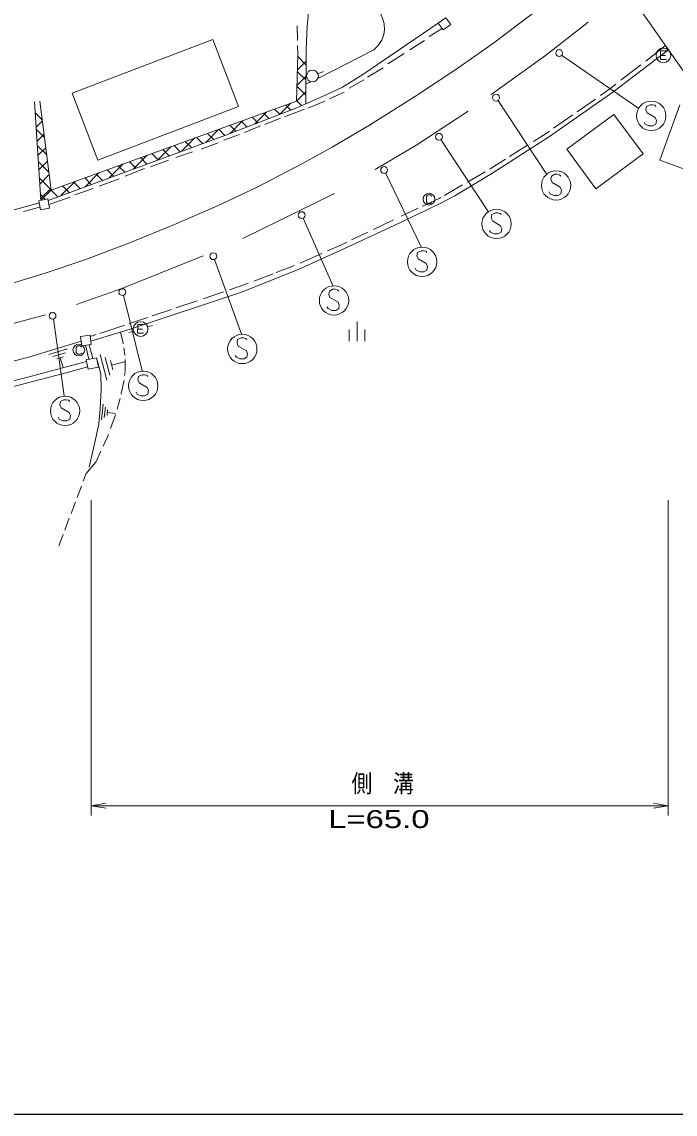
# Model space of a CAD drawing. Units: millimetres, scale not verified. Extents: x 40000 to 680000, y 20000 to 380000.
# Drawn here: x 297593 to 364357, y 205000 to 316650 of the extents above; entities that cross this region are included whole.
import ezdxf
from ezdxf.enums import TextEntityAlignment as Align

# ---------------------------------------------------------------- set-up
doc = ezdxf.new("R2010")
doc.units = ezdxf.units.MM
doc.header["$LTSCALE"] = 1000
doc.linetypes.add('CHAIN', pattern=[18.5, 12, -1.5, 3.5, -1.5])
for name, color, linetype, lineweight in [('M-BMK', 2, 'CHAIN', 13), ('M-BMK-OTRS', 5, 'Continuous', 13), ('M-STR-HTXT', 7, 'Continuous', 13), ('M-STR-STRC', 7, 'Continuous', 13), ('M-TTL-BAND', 7, 'Continuous', 25), ('M-WORK', 1, 'Continuous', 13)]:
    doc.layers.add(name, color=color, linetype=linetype, lineweight=lineweight)
doc.styles.add('ＭＳ Ｐゴシック', font='')
doc.styles.get('ＭＳ Ｐゴシック').set_extended_font_data('MS PGothic')

# ---------------------------------------------------------------- blocks, each defined once
blk = doc.blocks.new('open_arrow')
at = {"color": 0, "linetype": 'Continuous', "lineweight": -2}
blk.add_lwpolyline([(7.5, 1.25), (0, 0), (7.5, -1.25)], dxfattribs=at)

msp = doc.modelspace()

# ---------------------------------------------------------------- linework, layer by layer
at = {"layer": 'M-BMK'}
msp.add_lwpolyline([(267386, 283419), (270420, 283836), (274526, 284481), (279699, 285478), (284785, 286705), (289146, 287819), (294514, 289288), (299990, 290953), (303911, 292292), (308512, 294016), (313210, 295936), (317589, 297851), (321565, 299703), (326328, 302202), (329318, 303841), (333130, 306087), (337832, 309047), (341930, 311769), (345812, 314492), (350735, 318219), (354581, 321158), (356549, 322674)], dxfattribs=at)
at = {"layer": 'M-BMK-OTRS'}
msp.add_line((376288, 295734), (357572, 322516), dxfattribs=at)
at = {"layer": 'M-STR-HTXT'}
for p, q in [((304665, 267761), (304665, 235531)), ((363652, 267761), (363652, 235531)), ((304665, 236531), (363652, 236531))]:
    msp.add_line(p, q, dxfattribs=at)
at = {"layer": 'M-STR-STRC'}
for p, q in [((352738, 313244), (360634, 307807)), ((346236, 308631), (351186, 301149)), ((361791, 308184), (361431, 308004)), ((362031, 308183), (361791, 308184)), ((362271, 308123), (362031, 308183)), ((361431, 308004), (361371, 307644)), ((361371, 307644), (361490, 307344)), ((361490, 307344), (362329, 306863)), ((362391, 308003), (362271, 308123)), ((361308, 306204), (361189, 306384)), ((361668, 306024), (361308, 306204)), ((362088, 306023), (361668, 306024)), ((362388, 306203), (362088, 306023)), ((362329, 306863), (362449, 306563)), ((362449, 306563), (362388, 306203)), ((340419, 304626), (345250, 297275)), ((334745, 301214), (338412, 293644)), ((351714, 300886), (351654, 300526)), ((351654, 300526), (351773, 300226)), ((352075, 301065), (351714, 300886)), ((352315, 301065), (352075, 301065)), ((352555, 301005), (352315, 301065)), ((352674, 300885), (352555, 301005)), ((351592, 299086), (351472, 299266)), ((351773, 300226), (352613, 299745)), ((352613, 299745), (352732, 299444)), ((352732, 299444), (352672, 299085)), ((351952, 298906), (351592, 299086)), ((352372, 298905), (351952, 298906)), ((352672, 299085), (352372, 298905)), ((345984, 297134), (345624, 296955)), ((346224, 297134), (345984, 297134)), ((346464, 297074), (346224, 297134)), ((346584, 296953), (346464, 297074)), ((326338, 296580), (329370, 289692)), ((345624, 296955), (345563, 296595)), ((345563, 296595), (345683, 296295)), ((345683, 296295), (346522, 295814)), ((345501, 295155), (345381, 295335)), ((345861, 294974), (345501, 295155)), ((346281, 294974), (345861, 294974)), ((346581, 295153), (346281, 294974)), ((346522, 295814), (346641, 295513)), ((346641, 295513), (346581, 295153)), ((338025, 293080), (337964, 292720)), ((337964, 292720), (338084, 292420)), ((338385, 293260), (338025, 293080)), ((338625, 293259), (338385, 293260)), ((338865, 293199), (338625, 293259)), ((338985, 293079), (338865, 293199)), ((317278, 292375), (320049, 284720)), ((337902, 291280), (337782, 291461)), ((338084, 292420), (338923, 291939)), ((338923, 291939), (339043, 291639)), ((339043, 291639), (338982, 291279)), ((338262, 291100), (337902, 291280)), ((338682, 291099), (338262, 291100)), ((338982, 291279), (338682, 291099)), ((329378, 289315), (329018, 289136)), ((329618, 289315), (329378, 289315)), ((329858, 289255), (329618, 289315)), ((329978, 289134), (329858, 289255)), ((307978, 288696), (309889, 280983)), ((329018, 289136), (328958, 288776)), ((328958, 288776), (329077, 288476)), ((329077, 288476), (329916, 287995)), ((328895, 287336), (328776, 287516)), ((329255, 287156), (328895, 287336)), ((329675, 287155), (329255, 287156)), ((329975, 287334), (329675, 287155)), ((329916, 287995), (330036, 287694)), ((330036, 287694), (329975, 287334)), ((300811, 286288), (301919, 278430)), ((319642, 284174), (319581, 283814)), ((319581, 283814), (319701, 283514)), ((320002, 284353), (319642, 284174)), ((320242, 284353), (320002, 284353)), ((320482, 284293), (320242, 284353)), ((320602, 284173), (320482, 284293)), ((319519, 282374), (319400, 282554)), ((319701, 283514), (320540, 283033)), ((320540, 283033), (320660, 282732)), ((320660, 282732), (320599, 282373)), ((319879, 282194), (319519, 282374)), ((320299, 282193), (319879, 282194)), ((320599, 282373), (320299, 282193)), ((309515, 280406), (309454, 280046)), ((309875, 280586), (309515, 280406)), ((310115, 280585), (309875, 280586)), ((310355, 280525), (310115, 280585)), ((310475, 280405), (310355, 280525)), ((309454, 280046), (309574, 279746)), ((309574, 279746), (310413, 279265)), ((310413, 279265), (310533, 278965)), ((301896, 278029), (301536, 277850)), ((302136, 278029), (301896, 278029)), ((302376, 277969), (302136, 278029)), ((309392, 278607), (309273, 278787)), ((309752, 278426), (309392, 278607)), ((310172, 278425), (309752, 278426)), ((310472, 278605), (310172, 278425)), ((310533, 278965), (310472, 278605)), ((301536, 277850), (301475, 277490)), ((301475, 277490), (301595, 277190)), ((301595, 277190), (302434, 276709)), ((302496, 277849), (302376, 277969)), ((301413, 276050), (301293, 276230)), ((301773, 275870), (301413, 276050)), ((302193, 275869), (301773, 275870)), ((302493, 276049), (302193, 275869)), ((302434, 276709), (302554, 276409)), ((302554, 276409), (302493, 276049))]:
    msp.add_line(p, q, dxfattribs=at)
for centre, radius in [((352505, 313461), 350), ((346049, 308909), 350), ((361910, 307043), 1500), ((340216, 304903), 350), ((334618, 301503), 350), ((352193, 299925), 1500), ((326185, 296896), 350), ((346102, 295994), 1500), ((317154, 292697), 350), ((338503, 292120), 1500), ((307863, 289025), 350), ((329497, 288175), 1500), ((300732, 286608), 350), ((320121, 283213), 1500), ((309994, 279446), 1500), ((302014, 276889), 1500)]:
    msp.add_circle(centre, radius, dxfattribs=at)
at = {"layer": 'M-TTL-BAND'}
msp.add_line((40000, 205000), (579000, 205000), dxfattribs=at)
at = {"layer": 'M-WORK'}
for p, q in [((326750, 316161), (327320, 322163)), ((325759, 314739), (325727, 316239)), ((326639, 313835), (326750, 316161)), ((332423, 311275), (340151, 316516)), ((339220, 315137), (340538, 315978)), ((340151, 316516), (340920, 317069)), ((340650, 315822), (340151, 316516)), ((341419, 316375), (340650, 315822)), ((340920, 317069), (341419, 316375)), ((351101, 313199), (355483, 316626)), ((317125, 314838), (302744, 309348)), ((319734, 308003), (317125, 314838)), ((325790, 313344), (325770, 314239)), ((326603, 308278), (326639, 313835)), ((326639, 313809), (326623, 313825)), ((337242, 313787), (338748, 314747)), ((361355, 312647), (363373, 314217)), ((361577, 312181), (363672, 313788)), ((325671, 308548), (325790, 313344)), ((326629, 312262), (325784, 313109)), ((325790, 313327), (325830, 313368)), ((335007, 312347), (336663, 313401)), ((345560, 309216), (351101, 313199)), ((362858, 313704), (362857, 312804)), ((362857, 312804), (363457, 312803)), ((363458, 313703), (362858, 313704)), ((362858, 313224), (363368, 313223)), ((326619, 310714), (325746, 311589)), ((325750, 311734), (326631, 312612)), ((327851, 311338), (328409, 311560)), ((332923, 310985), (334521, 311936)), ((358005, 309448), (361577, 312181)), ((358822, 310677), (360835, 312243)), ((325710, 310141), (326621, 311049)), ((326616, 310317), (327146, 310534)), ((330356, 309985), (332423, 311275)), ((331037, 309885), (332532, 310733)), ((302744, 309348), (305353, 302513)), ((325671, 308548), (326611, 309485)), ((326609, 309166), (325709, 310069)), ((328687, 309173), (330356, 309985)), ((329039, 308771), (330529, 309477)), ((351522, 304929), (358005, 309448)), ((356717, 309116), (357696, 309801)), ((357696, 309801), (358304, 310275)), ((299521, 298406), (298879, 308466)), ((299440, 308549), (300600, 299459)), ((300600, 299459), (325671, 308548)), ((323937, 307195), (325080, 308334)), ((325687, 307867), (326603, 308278)), ((326173, 308085), (325727, 308532)), ((326564, 308261), (326586, 308283)), ((326603, 308278), (328687, 309173)), ((326831, 307828), (328542, 308552)), ((354360, 307466), (356202, 308756)), ((364848, 308159), (362802, 302501)), ((299687, 306614), (298950, 307353)), ((305353, 302513), (319734, 308003)), ((318329, 305041), (325687, 307867)), ((321403, 306222), (322632, 307447)), ((322826, 306768), (322278, 307318)), ((323949, 307199), (323418, 307732)), ((324428, 306952), (326486, 307720)), ((325073, 307631), (324559, 308146)), ((337972, 304064), (343195, 307535)), ((351937, 305770), (353890, 307137)), ((299043, 305893), (299696, 306544)), ((319456, 305474), (318855, 306077)), ((318869, 305249), (320184, 306559)), ((320580, 305905), (319996, 306491)), ((320343, 305336), (321989, 306005)), ((321703, 306337), (321137, 306905)), ((322411, 306168), (324016, 306806)), ((299915, 304828), (299056, 305689)), ((299136, 304432), (299872, 305166)), ((300267, 298405), (318329, 305041)), ((316059, 304207), (315432, 304837)), ((316388, 304328), (317736, 305672)), ((317196, 304625), (316573, 305250)), ((318333, 305043), (317714, 305664)), ((318246, 304539), (319828, 305144)), ((345634, 301148), (351522, 304929)), ((349865, 304414), (351263, 305298)), ((351263, 305298), (351526, 305483)), ((300143, 303042), (299162, 304025)), ((299230, 302972), (300048, 303788)), ((311454, 302515), (312840, 303897)), ((313786, 303372), (313150, 304009)), ((313921, 303422), (315288, 304784)), ((314922, 303790), (314291, 304423)), ((315903, 303642), (317642, 304290)), ((333704, 301545), (337972, 304064)), ((347442, 302881), (349275, 304041)), ((308987, 301609), (310392, 303009)), ((310375, 302119), (309727, 302768)), ((311512, 302536), (310868, 303182)), ((312649, 302954), (312009, 303596)), ((313330, 302770), (315048, 303368)), ((345444, 301617), (347028, 302619)), ((300371, 301255), (299269, 302360)), ((299323, 301511), (300223, 302410)), ((306964, 300866), (306304, 301527)), ((306520, 300703), (307944, 302122)), ((308101, 301283), (307445, 301941)), ((308149, 300870), (310126, 301646)), ((309238, 301701), (308586, 302355)), ((310726, 301847), (312595, 302506)), ((345372, 301575), (345444, 301617)), ((362802, 302501), (368139, 300571)), ((300598, 299469), (299375, 300696)), ((299416, 300051), (300399, 301031)), ((301587, 298890), (303048, 300347)), ((304690, 300030), (304022, 300700)), ((304054, 299796), (305496, 301234)), ((305827, 300448), (305163, 301114)), ((305507, 299862), (307543, 300618)), ((341842, 298873), (345634, 301148)), ((343121, 300268), (344949, 301329)), ((299509, 298590), (300575, 299653)), ((299549, 298412), (300600, 299459)), ((301280, 298777), (300600, 299459)), ((302417, 299195), (301741, 299873)), ((303553, 299613), (302882, 300287)), ((303020, 298960), (304865, 299628)), ((340792, 298912), (341645, 299411)), ((341645, 299411), (342618, 299976)), ((299361, 298141), (296318, 297302)), ((300238, 298549), (299316, 298366)), ((299316, 298366), (299503, 297424)), ((299817, 298695), (299481, 299032)), ((300001, 298502), (299812, 298691)), ((300425, 297607), (300238, 298549)), ((300349, 297993), (302533, 298740)), ((320185, 294502), (329555, 299120)), ((335723, 295877), (340397, 298123)), ((338535, 297793), (340230, 298583)), ((338939, 298789), (338938, 298261)), ((338938, 298261), (339010, 298165)), ((339011, 298885), (338939, 298789)), ((339010, 298165), (339106, 298093)), ((339107, 298957), (339011, 298885)), ((339323, 298956), (339107, 298957)), ((339322, 298092), (339418, 298140)), ((339419, 298884), (339323, 298956)), ((339418, 298140), (339466, 298212)), ((339467, 298812), (339419, 298884)), ((340230, 298583), (340404, 298684)), ((340397, 298123), (341842, 298873)), ((297766, 297249), (299445, 297716)), ((299503, 297424), (300425, 297607)), ((336343, 296772), (338104, 297592)), ((339106, 298093), (339322, 298092)), ((330492, 293460), (335723, 295877)), ((333519, 295431), (335447, 296354)), ((335447, 296354), (335573, 296413)), ((331276, 294357), (332940, 295154)), ((328825, 293232), (330259, 293870)), ((330259, 293870), (330816, 294137)), ((307808, 289408), (316116, 292718)), ((325777, 291315), (330492, 293460)), ((326047, 291994), (328266, 292983)), ((323588, 291025), (325468, 291744)), ((320039, 289036), (325777, 291315)), ((321313, 290154), (323270, 290903)), ((303161, 287766), (307808, 289408)), ((318811, 289248), (319908, 289616)), ((319908, 289616), (320734, 289932)), ((308659, 285238), (320039, 289036)), ((313342, 287413), (315526, 288146)), ((316116, 288343), (318214, 289048)), ((310902, 286594), (312882, 287258)), ((290459, 284149), (300017, 286705)), ((308558, 285807), (310454, 286443)), ((331861, 286006), (331858, 284006)), ((304641, 284017), (308659, 285238)), ((305579, 284807), (308110, 285657)), ((307933, 283814), (307688, 284943)), ((309012, 285044), (308531, 284908)), ((309429, 285729), (309428, 284829)), ((309428, 284829), (310028, 284828)), ((310029, 285728), (309429, 285729)), ((309429, 285249), (309939, 285248)), ((310459, 285465), (310938, 285610)), ((331060, 285207), (331058, 284007)), ((332660, 285205), (332658, 284005)), ((298413, 282406), (303648, 284000)), ((304559, 284618), (303582, 284484)), ((303582, 284484), (303712, 283536)), ((303712, 283536), (304689, 283669)), ((304485, 283642), (304861, 282240)), ((304689, 283669), (304559, 284618)), ((304579, 284472), (305196, 284679)), ((307946, 283723), (307933, 283814)), ((300360, 282640), (302274, 283222)), ((302061, 282823), (300760, 282427)), ((303152, 283372), (303151, 282844)), ((303151, 282844), (303223, 282748)), ((303224, 283468), (303152, 283372)), ((303223, 282748), (303319, 282676)), ((303320, 283540), (303224, 283468)), ((303319, 282676), (303535, 282676)), ((303536, 283540), (303320, 283540)), ((303535, 282676), (303631, 282723)), ((303632, 283467), (303536, 283540)), ((303631, 282723), (303679, 282795)), ((303680, 283395), (303632, 283467)), ((304105, 283589), (304453, 282158)), ((306270, 280025), (305588, 282638)), ((308111, 282564), (308002, 283332)), ((289948, 280190), (298413, 282406)), ((298059, 280295), (304211, 281926)), ((301159, 282214), (301848, 282424)), ((301503, 282319), (301806, 281324)), ((301997, 280747), (304321, 281380)), ((304176, 282102), (305224, 282312)), ((304369, 281139), (304176, 282102)), ((305653, 280669), (305224, 282312)), ((305224, 282312), (305417, 281349)), ((306115, 282329), (306579, 280552)), ((306888, 281079), (306642, 282020)), ((306765, 281549), (308124, 281904)), ((308147, 280964), (308139, 282133)), ((289709, 278226), (298059, 280295)), ((293999, 278655), (301997, 280747)), ((305417, 281349), (304369, 281139)), ((305708, 279026), (305653, 280669)), ((308141, 280902), (308097, 280498)), ((307759, 278652), (308031, 279873)), ((308031, 279873), (308045, 280005)), ((305606, 277095), (305708, 279026)), ((307343, 277076), (307627, 278153)), ((307740, 278579), (307759, 278652)), ((305447, 275545), (305606, 277095)), ((305737, 275967), (305901, 277559)), ((306129, 277278), (306018, 276196)), ((306299, 276424), (306358, 276997)), ((306328, 276711), (307156, 276626)), ((306660, 275085), (307176, 276471)), ((305130, 273952), (305447, 275545)), ((304463, 271142), (305130, 273952)), ((305904, 273290), (306433, 274479)), ((305170, 271638), (305665, 272752)), ((304180, 270491), (305170, 271638)), ((303875, 269689), (304180, 270491)), ((303242, 268029), (303678, 269173)), ((302618, 266392), (303063, 267558)), ((301977, 264709), (302438, 265920)), ((301360, 263090), (301806, 264261))]:
    msp.add_line(p, q, dxfattribs=at)
msp.add_lwpolyline([(331983, 321646), (334293, 317441), (334455, 317037), (334605, 316431), (334641, 315830), (334581, 315362), (334381, 314790), (333988, 314204), (333558, 313786), (327829, 310845)], dxfattribs=at)
msp.add_lwpolyline([(353275, 303627), (358105, 307191), (361083, 303155), (356253, 299591)], close=True, dxfattribs=at)
for centre, radius in [((363158, 313223), 750), ((327294, 311116), 600), ((339203, 298524), 600), ((309729, 285248), 750), ((303416, 283108), 600)]:
    msp.add_circle(centre, radius, dxfattribs=at)

# ---------------------------------------------------------------- block references
at = {"layer": 'M-STR-HTXT', "xscale": 200, "yscale": 200}
msp.add_blockref('open_arrow', (304665, 236531), dxfattribs=at)
at = {"layer": 'M-STR-HTXT', "xscale": 200, "yscale": 200, "rotation": 180}
msp.add_blockref('open_arrow', (363652, 236531), dxfattribs=at)

# ---------------------------------------------------------------- texts
at = {"layer": 'M-STR-HTXT', "style": 'ＭＳ Ｐゴシック', "width": 0.85}
msp.add_text('側\u3000溝', height=1833, dxfattribs=at).set_placement((331280, 237337), align=Align.BOTTOM_LEFT)
at = {"layer": 'M-STR-HTXT', "style": 'ＭＳ Ｐゴシック', "width": 1.4}
msp.add_text('L=65.0', height=1833, dxfattribs=at).set_placement((334075, 233694), align=Align.BOTTOM_CENTER)

doc.saveas('drawing.dxf')
